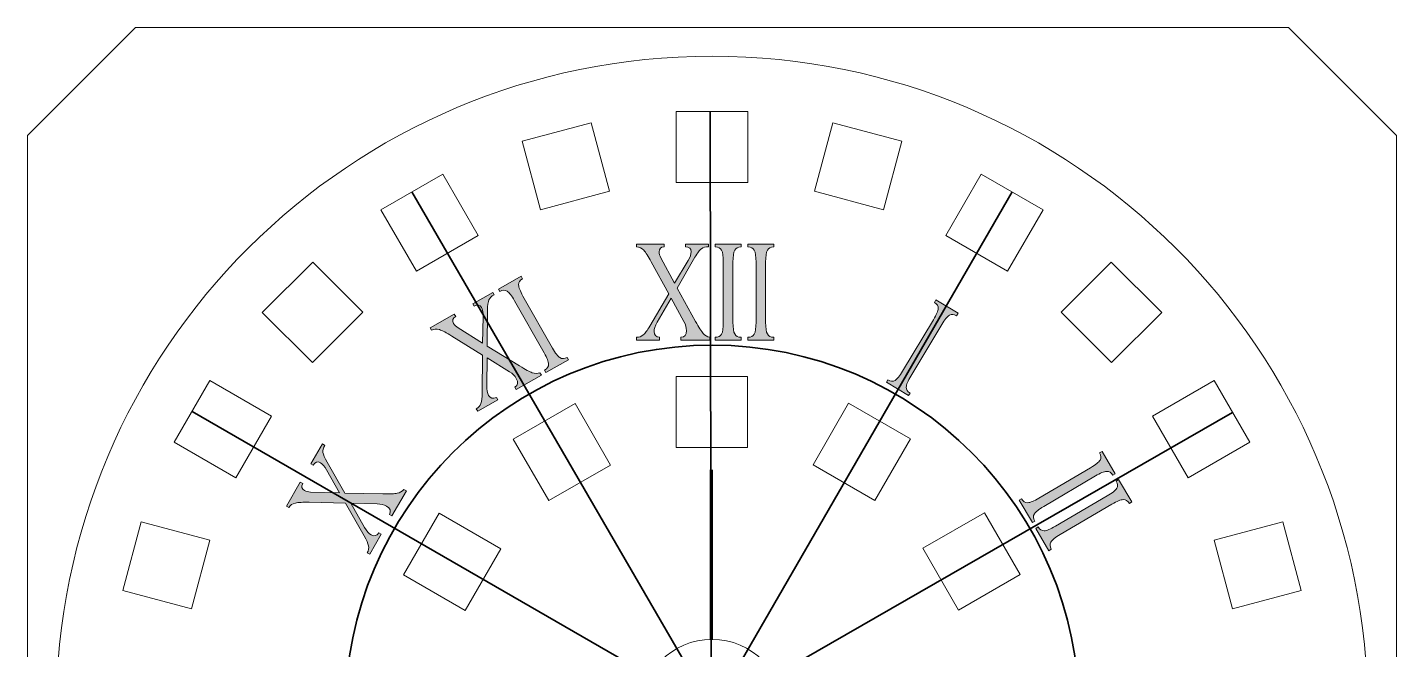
# Model space of a CAD drawing. Header units: inches. Extents: x 57.6 to 152.6, y 101 to 196.
# Drawn here: x 57.6 to 152.6, y 152.8 to 196 of the extents above; entities that cross this region are included whole.
import ezdxf

# ---------------------------------------------------------------- set-up
doc = ezdxf.new("R2010")
doc.units = ezdxf.units.IN
doc.header["$MEASUREMENT"] = 0

# ---------------------------------------------------------------- blocks, each defined once
blk = doc.blocks.new('block 2')
at = {"color": 7, "lineweight": 18, "true_color": 0xffffff}
blk.add_lwpolyline([(65.128, 196.019), (57.628, 188.519)], dxfattribs=at)
blk = doc.blocks.new('block 3')
at = {"color": 7, "lineweight": 18, "true_color": 0xffffff}
blk.add_lwpolyline([(57.628, 188.519), (57.628, 108.519)], dxfattribs=at)
blk = doc.blocks.new('block 7')
at = {"color": 7, "lineweight": 18, "true_color": 0xffffff}
blk.add_lwpolyline([(152.628, 108.519), (152.628, 188.519)], dxfattribs=at)
blk = doc.blocks.new('block 8')
at = {"color": 7, "lineweight": 18, "true_color": 0xffffff}
blk.add_lwpolyline([(152.628, 188.519), (145.128, 196.019)], dxfattribs=at)
blk = doc.blocks.new('block 9')
at = {"color": 7, "lineweight": 18, "true_color": 0xffffff}
blk.add_lwpolyline([(145.128, 196.019), (65.128, 196.019)], dxfattribs=at)
blk = doc.blocks.new('block 10')
at = {"true_color": 0xffffff}
h = blk.add_hatch(color=7, dxfattribs=at)
h.dxf.hatch_style = 2
edge = h.paths.add_edge_path()
edge.add_spline(control_points=[(103.948, 180.055), (103.948, 180.055), (102.708, 177.92), (102.708, 177.92), (102.708, 177.92), (103.982, 175.604), (103.982, 175.604), (104.212, 175.185), (104.391, 174.905), (104.517, 174.764), (104.643, 174.623), (104.798, 174.534), (104.98, 174.496), (104.98, 174.496), (104.98, 174.302), (104.98, 174.302), (104.98, 174.302), (102.976, 174.302), (102.976, 174.302), (102.976, 174.302), (102.976, 174.496), (102.976, 174.496), (103.231, 174.503), (103.358, 174.66), (103.358, 174.966), (103.358, 175.164), (103.297, 175.374), (103.175, 175.596), (103.175, 175.596), (102.295, 177.209), (102.295, 177.209), (102.295, 177.209), (101.33, 175.547), (101.33, 175.547), (101.18, 175.288), (101.105, 175.069), (101.105, 174.89), (101.105, 174.658), (101.235, 174.526), (101.496, 174.496), (101.496, 174.496), (101.496, 174.302), (101.496, 174.302), (101.496, 174.302), (99.898, 174.302), (99.898, 174.302), (99.898, 174.302), (99.898, 174.496), (99.898, 174.496), (100.08, 174.496), (100.235, 174.552), (100.363, 174.665), (100.49, 174.777), (100.638, 174.978), (100.806, 175.269), (100.806, 175.269), (102.123, 177.524), (102.123, 177.524), (102.123, 177.524), (100.917, 179.737), (100.917, 179.737), (100.709, 180.119), (100.534, 180.388), (100.39, 180.544), (100.247, 180.699), (100.082, 180.777), (99.898, 180.777), (99.898, 180.777), (99.898, 180.97), (99.898, 180.97), (99.898, 180.97), (101.816, 180.97), (101.816, 180.97), (101.816, 180.97), (101.816, 180.777), (101.816, 180.777), (101.574, 180.777), (101.452, 180.661), (101.452, 180.429), (101.452, 180.304), (101.495, 180.164), (101.58, 180.008), (101.58, 180.008), (102.53, 178.248), (102.53, 178.248), (102.53, 178.248), (103.466, 179.822), (103.466, 179.822), (103.611, 180.068), (103.683, 180.275), (103.683, 180.442), (103.683, 180.665), (103.55, 180.777), (103.283, 180.777), (103.283, 180.777), (103.283, 180.97), (103.283, 180.97), (103.283, 180.97), (104.881, 180.97), (104.881, 180.97), (104.881, 180.97), (104.881, 180.777), (104.881, 180.777), (104.677, 180.777), (104.515, 180.733), (104.395, 180.646), (104.276, 180.559), (104.127, 180.362), (103.948, 180.055)], knot_values=[0, 0, 0, 0, 1, 1, 1, 2, 2, 2, 3, 3, 3, 4, 4, 4, 5, 5, 5, 6, 6, 6, 7, 7, 7, 8, 8, 8, 9, 9, 9, 10, 10, 10, 11, 11, 11, 12, 12, 12, 13, 13, 13, 14, 14, 14, 15, 15, 15, 16, 16, 16, 17, 17, 17, 18, 18, 18, 19, 19, 19, 20, 20, 20, 21, 21, 21, 22, 22, 22, 23, 23, 23, 24, 24, 24, 25, 25, 25, 26, 26, 26, 27, 27, 27, 28, 28, 28, 29, 29, 29, 30, 30, 30, 31, 31, 31, 32, 32, 32, 33, 33, 33, 34, 34, 34, 35, 35, 35, 36, 36, 36, 36], degree=3, periodic=1)
h = blk.add_hatch(color=7, dxfattribs=at)
h.dxf.hatch_style = 2
edge = h.paths.add_edge_path()
edge.add_spline(control_points=[(107.146, 180.97), (107.146, 180.97), (107.146, 180.777), (107.146, 180.777), (106.932, 180.777), (106.785, 180.699), (106.702, 180.544), (106.62, 180.388), (106.579, 180.111), (106.579, 179.713), (106.579, 179.713), (106.579, 175.554), (106.579, 175.554), (106.579, 175.156), (106.62, 174.88), (106.702, 174.726), (106.785, 174.572), (106.932, 174.496), (107.146, 174.496), (107.146, 174.496), (107.146, 174.302), (107.146, 174.302), (107.146, 174.302), (105.347, 174.302), (105.347, 174.302), (105.347, 174.302), (105.347, 174.496), (105.347, 174.496), (105.565, 174.496), (105.714, 174.571), (105.794, 174.723), (105.874, 174.875), (105.913, 175.152), (105.913, 175.554), (105.913, 175.554), (105.913, 179.713), (105.913, 179.713), (105.913, 180.123), (105.874, 180.402), (105.796, 180.552), (105.718, 180.702), (105.568, 180.777), (105.347, 180.777), (105.347, 180.777), (105.347, 180.97), (105.347, 180.97), (105.347, 180.97), (107.146, 180.97), (107.146, 180.97)], knot_values=[0, 0, 0, 0, 1, 1, 1, 2, 2, 2, 3, 3, 3, 4, 4, 4, 5, 5, 5, 6, 6, 6, 7, 7, 7, 8, 8, 8, 9, 9, 9, 10, 10, 10, 11, 11, 11, 12, 12, 12, 13, 13, 13, 14, 14, 14, 15, 15, 15, 16, 16, 16, 16], degree=3, periodic=1)
h = blk.add_hatch(color=7, dxfattribs=at)
h.dxf.hatch_style = 2
edge = h.paths.add_edge_path()
edge.add_spline(control_points=[(109.413, 180.97), (109.413, 180.97), (109.413, 180.777), (109.413, 180.777), (109.2, 180.777), (109.052, 180.699), (108.97, 180.544), (108.887, 180.388), (108.846, 180.111), (108.846, 179.713), (108.846, 179.713), (108.846, 175.554), (108.846, 175.554), (108.846, 175.156), (108.887, 174.88), (108.97, 174.726), (109.052, 174.572), (109.2, 174.496), (109.413, 174.496), (109.413, 174.496), (109.413, 174.302), (109.413, 174.302), (109.413, 174.302), (107.614, 174.302), (107.614, 174.302), (107.614, 174.302), (107.614, 174.496), (107.614, 174.496), (107.833, 174.496), (107.982, 174.571), (108.062, 174.723), (108.142, 174.875), (108.182, 175.152), (108.182, 175.554), (108.182, 175.554), (108.182, 179.713), (108.182, 179.713), (108.182, 180.123), (108.142, 180.402), (108.064, 180.552), (107.986, 180.702), (107.836, 180.777), (107.614, 180.777), (107.614, 180.777), (107.614, 180.97), (107.614, 180.97), (107.614, 180.97), (109.413, 180.97), (109.413, 180.97)], knot_values=[0, 0, 0, 0, 1, 1, 1, 2, 2, 2, 3, 3, 3, 4, 4, 4, 5, 5, 5, 6, 6, 6, 7, 7, 7, 8, 8, 8, 9, 9, 9, 10, 10, 10, 11, 11, 11, 12, 12, 12, 13, 13, 13, 14, 14, 14, 15, 15, 15, 16, 16, 16, 16], degree=3, periodic=1)
at = {"lineweight": 0}
for points, knots in [([(103.948, 180.055), (103.948, 180.055), (102.708, 177.92), (102.708, 177.92), (102.708, 177.92), (103.982, 175.604), (103.982, 175.604), (104.212, 175.185), (104.391, 174.905), (104.517, 174.764), (104.643, 174.623), (104.798, 174.534), (104.98, 174.496), (104.98, 174.496), (104.98, 174.302), (104.98, 174.302), (104.98, 174.302), (102.976, 174.302), (102.976, 174.302), (102.976, 174.302), (102.976, 174.496), (102.976, 174.496), (103.231, 174.503), (103.358, 174.66), (103.358, 174.966), (103.358, 175.164), (103.297, 175.374), (103.175, 175.596), (103.175, 175.596), (102.295, 177.209), (102.295, 177.209), (102.295, 177.209), (101.33, 175.547), (101.33, 175.547), (101.18, 175.288), (101.105, 175.069), (101.105, 174.89), (101.105, 174.658), (101.235, 174.526), (101.496, 174.496), (101.496, 174.496), (101.496, 174.302), (101.496, 174.302), (101.496, 174.302), (99.898, 174.302), (99.898, 174.302), (99.898, 174.302), (99.898, 174.496), (99.898, 174.496), (100.08, 174.496), (100.235, 174.552), (100.363, 174.665), (100.49, 174.777), (100.638, 174.978), (100.806, 175.269), (100.806, 175.269), (102.123, 177.524), (102.123, 177.524), (102.123, 177.524), (100.917, 179.737), (100.917, 179.737), (100.709, 180.119), (100.534, 180.388), (100.39, 180.544), (100.247, 180.699), (100.082, 180.777), (99.898, 180.777), (99.898, 180.777), (99.898, 180.97), (99.898, 180.97), (99.898, 180.97), (101.816, 180.97), (101.816, 180.97), (101.816, 180.97), (101.816, 180.777), (101.816, 180.777), (101.574, 180.777), (101.452, 180.661), (101.452, 180.429), (101.452, 180.304), (101.495, 180.164), (101.58, 180.008), (101.58, 180.008), (102.53, 178.248), (102.53, 178.248), (102.53, 178.248), (103.466, 179.822), (103.466, 179.822), (103.611, 180.068), (103.683, 180.275), (103.683, 180.442), (103.683, 180.665), (103.55, 180.777), (103.283, 180.777), (103.283, 180.777), (103.283, 180.97), (103.283, 180.97), (103.283, 180.97), (104.881, 180.97), (104.881, 180.97), (104.881, 180.97), (104.881, 180.777), (104.881, 180.777), (104.677, 180.777), (104.515, 180.733), (104.395, 180.646), (104.276, 180.559), (104.127, 180.362), (103.948, 180.055)], [0, 0, 0, 0, 1, 1, 1, 2, 2, 2, 3, 3, 3, 4, 4, 4, 5, 5, 5, 6, 6, 6, 7, 7, 7, 8, 8, 8, 9, 9, 9, 10, 10, 10, 11, 11, 11, 12, 12, 12, 13, 13, 13, 14, 14, 14, 15, 15, 15, 16, 16, 16, 17, 17, 17, 18, 18, 18, 19, 19, 19, 20, 20, 20, 21, 21, 21, 22, 22, 22, 23, 23, 23, 24, 24, 24, 25, 25, 25, 26, 26, 26, 27, 27, 27, 28, 28, 28, 29, 29, 29, 30, 30, 30, 31, 31, 31, 32, 32, 32, 33, 33, 33, 34, 34, 34, 35, 35, 35, 36, 36, 36, 36]), ([(107.146, 180.97), (107.146, 180.97), (107.146, 180.777), (107.146, 180.777), (106.932, 180.777), (106.785, 180.699), (106.702, 180.544), (106.62, 180.388), (106.579, 180.111), (106.579, 179.713), (106.579, 179.713), (106.579, 175.554), (106.579, 175.554), (106.579, 175.156), (106.62, 174.88), (106.702, 174.726), (106.785, 174.572), (106.932, 174.496), (107.146, 174.496), (107.146, 174.496), (107.146, 174.302), (107.146, 174.302), (107.146, 174.302), (105.347, 174.302), (105.347, 174.302), (105.347, 174.302), (105.347, 174.496), (105.347, 174.496), (105.565, 174.496), (105.714, 174.571), (105.794, 174.723), (105.874, 174.875), (105.913, 175.152), (105.913, 175.554), (105.913, 175.554), (105.913, 179.713), (105.913, 179.713), (105.913, 180.123), (105.874, 180.402), (105.796, 180.552), (105.718, 180.702), (105.568, 180.777), (105.347, 180.777), (105.347, 180.777), (105.347, 180.97), (105.347, 180.97), (105.347, 180.97), (107.146, 180.97), (107.146, 180.97)], [0, 0, 0, 0, 1, 1, 1, 2, 2, 2, 3, 3, 3, 4, 4, 4, 5, 5, 5, 6, 6, 6, 7, 7, 7, 8, 8, 8, 9, 9, 9, 10, 10, 10, 11, 11, 11, 12, 12, 12, 13, 13, 13, 14, 14, 14, 15, 15, 15, 16, 16, 16, 16]), ([(109.413, 180.97), (109.413, 180.97), (109.413, 180.777), (109.413, 180.777), (109.2, 180.777), (109.052, 180.699), (108.97, 180.544), (108.887, 180.388), (108.846, 180.111), (108.846, 179.713), (108.846, 179.713), (108.846, 175.554), (108.846, 175.554), (108.846, 175.156), (108.887, 174.88), (108.97, 174.726), (109.052, 174.572), (109.2, 174.496), (109.413, 174.496), (109.413, 174.496), (109.413, 174.302), (109.413, 174.302), (109.413, 174.302), (107.614, 174.302), (107.614, 174.302), (107.614, 174.302), (107.614, 174.496), (107.614, 174.496), (107.833, 174.496), (107.982, 174.571), (108.062, 174.723), (108.142, 174.875), (108.182, 175.152), (108.182, 175.554), (108.182, 175.554), (108.182, 179.713), (108.182, 179.713), (108.182, 180.123), (108.142, 180.402), (108.064, 180.552), (107.986, 180.702), (107.836, 180.777), (107.614, 180.777), (107.614, 180.777), (107.614, 180.97), (107.614, 180.97), (107.614, 180.97), (109.413, 180.97), (109.413, 180.97)], [0, 0, 0, 0, 1, 1, 1, 2, 2, 2, 3, 3, 3, 4, 4, 4, 5, 5, 5, 6, 6, 6, 7, 7, 7, 8, 8, 8, 9, 9, 9, 10, 10, 10, 11, 11, 11, 12, 12, 12, 13, 13, 13, 14, 14, 14, 15, 15, 15, 16, 16, 16, 16])]:
    blk.add_open_spline(points, degree=3, knots=knots, dxfattribs=at)
blk = doc.blocks.new('block 13')
at = {"color": 18, "lineweight": 18, "true_color": 0x000000}
blk.add_lwpolyline([(107.588, 171.785), (107.588, 166.854)], dxfattribs=at)
blk = doc.blocks.new('block 14')
at = {"color": 18, "lineweight": 18, "true_color": 0x000000}
blk.add_lwpolyline([(102.637, 166.854), (107.588, 166.854)], dxfattribs=at)
blk = doc.blocks.new('block 15')
at = {"color": 18, "lineweight": 18, "true_color": 0x000000}
blk.add_lwpolyline([(102.653, 190.175), (107.603, 190.175)], dxfattribs=at)
blk = doc.blocks.new('block 16')
at = {"color": 18, "lineweight": 18, "true_color": 0x000000}
blk.add_lwpolyline([(102.653, 190.175), (102.653, 185.244)], dxfattribs=at)
blk = doc.blocks.new('block 17')
at = {"color": 18, "lineweight": 18, "true_color": 0x000000}
blk.add_lwpolyline([(102.653, 185.244), (107.603, 185.244)], dxfattribs=at)
blk = doc.blocks.new('block 18')
at = {"color": 18, "lineweight": 18, "true_color": 0x000000}
blk.add_lwpolyline([(107.603, 190.175), (107.603, 185.244)], dxfattribs=at)
blk = doc.blocks.new('block 19')
at = {"color": 18, "lineweight": 18, "true_color": 0x000000}
blk.add_lwpolyline([(102.637, 171.785), (107.588, 171.785)], dxfattribs=at)
blk = doc.blocks.new('block 20')
at = {"color": 18, "lineweight": 18, "true_color": 0x000000}
blk.add_lwpolyline([(113.518, 189.396), (112.242, 184.633)], dxfattribs=at)
blk = doc.blocks.new('block 21')
at = {"color": 18, "lineweight": 18, "true_color": 0x000000}
blk.add_lwpolyline([(113.518, 189.396), (118.3, 188.115)], dxfattribs=at)
blk = doc.blocks.new('block 22')
at = {"color": 18, "lineweight": 18, "true_color": 0x000000}
blk.add_lwpolyline([(118.3, 188.115), (117.023, 183.352)], dxfattribs=at)
blk = doc.blocks.new('block 23')
at = {"color": 18, "lineweight": 18, "true_color": 0x000000}
blk.add_lwpolyline([(112.242, 184.633), (117.023, 183.352)], dxfattribs=at)
blk = doc.blocks.new('block 24')
at = {"color": 18, "lineweight": 18, "true_color": 0x000000}
blk.add_lwpolyline([(123.812, 185.832), (121.347, 181.561)], dxfattribs=at)
blk = doc.blocks.new('block 25')
at = {"color": 18, "lineweight": 18, "true_color": 0x000000}
blk.add_lwpolyline([(123.812, 185.832), (128.099, 183.357)], dxfattribs=at)
blk = doc.blocks.new('block 26')
at = {"color": 18, "lineweight": 18, "true_color": 0x000000}
blk.add_lwpolyline([(128.099, 183.357), (125.634, 179.086)], dxfattribs=at)
blk = doc.blocks.new('block 27')
at = {"color": 18, "lineweight": 18, "true_color": 0x000000}
blk.add_lwpolyline([(121.347, 181.561), (125.634, 179.086)], dxfattribs=at)
blk = doc.blocks.new('block 28')
at = {"color": 18, "lineweight": 18, "true_color": 0x000000}
blk.add_lwpolyline([(132.833, 179.724), (129.346, 176.238)], dxfattribs=at)
blk = doc.blocks.new('block 29')
at = {"color": 18, "lineweight": 18, "true_color": 0x000000}
blk.add_lwpolyline([(132.833, 179.724), (136.333, 176.224)], dxfattribs=at)
blk = doc.blocks.new('block 30')
at = {"color": 18, "lineweight": 18, "true_color": 0x000000}
blk.add_lwpolyline([(136.333, 176.224), (132.846, 172.738)], dxfattribs=at)
blk = doc.blocks.new('block 31')
at = {"color": 18, "lineweight": 18, "true_color": 0x000000}
blk.add_lwpolyline([(129.346, 176.238), (132.846, 172.738)], dxfattribs=at)
blk = doc.blocks.new('block 32')
at = {"color": 18, "lineweight": 18, "true_color": 0x000000}
blk.add_lwpolyline([(139.965, 171.49), (135.695, 169.025)], dxfattribs=at)
blk = doc.blocks.new('block 33')
at = {"color": 18, "lineweight": 18, "true_color": 0x000000}
blk.add_lwpolyline([(139.965, 171.49), (142.44, 167.204)], dxfattribs=at)
blk = doc.blocks.new('block 34')
at = {"color": 18, "lineweight": 18, "true_color": 0x000000}
blk.add_lwpolyline([(142.44, 167.204), (138.17, 164.738)], dxfattribs=at)
blk = doc.blocks.new('block 35')
at = {"color": 18, "lineweight": 18, "true_color": 0x000000}
blk.add_lwpolyline([(135.695, 169.025), (138.17, 164.738)], dxfattribs=at)
blk = doc.blocks.new('block 36')
at = {"color": 18, "lineweight": 18, "true_color": 0x000000}
blk.add_lwpolyline([(144.723, 161.691), (139.96, 160.415)], dxfattribs=at)
blk = doc.blocks.new('block 37')
at = {"color": 18, "lineweight": 18, "true_color": 0x000000}
blk.add_lwpolyline([(144.723, 161.691), (146.004, 156.91)], dxfattribs=at)
blk = doc.blocks.new('block 38')
at = {"color": 18, "lineweight": 18, "true_color": 0x000000}
blk.add_lwpolyline([(146.004, 156.91), (141.242, 155.634)], dxfattribs=at)
blk = doc.blocks.new('block 39')
at = {"color": 18, "lineweight": 18, "true_color": 0x000000}
blk.add_lwpolyline([(139.96, 160.415), (141.242, 155.634)], dxfattribs=at)
blk = doc.blocks.new('block 92')
at = {"color": 18, "lineweight": 18, "true_color": 0x000000}
blk.add_lwpolyline([(64.251, 156.91), (69.014, 155.634)], dxfattribs=at)
blk = doc.blocks.new('block 93')
at = {"color": 18, "lineweight": 18, "true_color": 0x000000}
blk.add_lwpolyline([(64.251, 156.91), (65.532, 161.691)], dxfattribs=at)
blk = doc.blocks.new('block 94')
at = {"color": 18, "lineweight": 18, "true_color": 0x000000}
blk.add_lwpolyline([(65.532, 161.691), (70.295, 160.415)], dxfattribs=at)
blk = doc.blocks.new('block 95')
at = {"color": 18, "lineweight": 18, "true_color": 0x000000}
blk.add_lwpolyline([(69.014, 155.634), (70.295, 160.415)], dxfattribs=at)
blk = doc.blocks.new('block 96')
at = {"color": 18, "lineweight": 18, "true_color": 0x000000}
blk.add_lwpolyline([(67.816, 167.204), (72.086, 164.738)], dxfattribs=at)
blk = doc.blocks.new('block 97')
at = {"color": 18, "lineweight": 18, "true_color": 0x000000}
blk.add_lwpolyline([(67.816, 167.204), (70.291, 171.49)], dxfattribs=at)
blk = doc.blocks.new('block 98')
at = {"color": 18, "lineweight": 18, "true_color": 0x000000}
blk.add_lwpolyline([(70.291, 171.49), (74.561, 169.025)], dxfattribs=at)
blk = doc.blocks.new('block 99')
at = {"color": 18, "lineweight": 18, "true_color": 0x000000}
blk.add_lwpolyline([(72.086, 164.738), (74.561, 169.025)], dxfattribs=at)
blk = doc.blocks.new('block 100')
at = {"color": 18, "lineweight": 18, "true_color": 0x000000}
blk.add_lwpolyline([(73.923, 176.224), (77.409, 172.738)], dxfattribs=at)
blk = doc.blocks.new('block 101')
at = {"color": 18, "lineweight": 18, "true_color": 0x000000}
blk.add_lwpolyline([(73.923, 176.224), (77.423, 179.724)], dxfattribs=at)
blk = doc.blocks.new('block 102')
at = {"color": 18, "lineweight": 18, "true_color": 0x000000}
blk.add_lwpolyline([(77.423, 179.724), (80.91, 176.238)], dxfattribs=at)
blk = doc.blocks.new('block 103')
at = {"color": 18, "lineweight": 18, "true_color": 0x000000}
blk.add_lwpolyline([(77.409, 172.738), (80.91, 176.238)], dxfattribs=at)
blk = doc.blocks.new('block 104')
at = {"color": 18, "lineweight": 18, "true_color": 0x000000}
blk.add_lwpolyline([(82.157, 183.357), (84.622, 179.086)], dxfattribs=at)
blk = doc.blocks.new('block 105')
at = {"color": 18, "lineweight": 18, "true_color": 0x000000}
blk.add_lwpolyline([(82.157, 183.357), (86.443, 185.832)], dxfattribs=at)
blk = doc.blocks.new('block 106')
at = {"color": 18, "lineweight": 18, "true_color": 0x000000}
blk.add_lwpolyline([(86.443, 185.832), (88.909, 181.561)], dxfattribs=at)
blk = doc.blocks.new('block 107')
at = {"color": 18, "lineweight": 18, "true_color": 0x000000}
blk.add_lwpolyline([(84.622, 179.086), (88.909, 181.561)], dxfattribs=at)
blk = doc.blocks.new('block 108')
at = {"color": 18, "lineweight": 18, "true_color": 0x000000}
blk.add_lwpolyline([(91.956, 188.115), (93.232, 183.352)], dxfattribs=at)
blk = doc.blocks.new('block 109')
at = {"color": 18, "lineweight": 18, "true_color": 0x000000}
blk.add_lwpolyline([(91.956, 188.115), (96.737, 189.396)], dxfattribs=at)
blk = doc.blocks.new('block 110')
at = {"color": 18, "lineweight": 18, "true_color": 0x000000}
blk.add_lwpolyline([(96.737, 189.396), (98.013, 184.633)], dxfattribs=at)
blk = doc.blocks.new('block 111')
at = {"color": 18, "lineweight": 18, "true_color": 0x000000}
blk.add_lwpolyline([(93.232, 183.352), (98.013, 184.633)], dxfattribs=at)
blk = doc.blocks.new('block 112')
at = {"color": 18, "lineweight": 18, "true_color": 0x000000}
blk.add_lwpolyline([(102.637, 171.785), (102.637, 166.854)], dxfattribs=at)
blk = doc.blocks.new('block 113')
at = {"color": 18, "lineweight": 18, "true_color": 0x000000}
blk.add_lwpolyline([(118.891, 167.438), (116.425, 163.168)], dxfattribs=at)
blk = doc.blocks.new('block 114')
at = {"color": 18, "lineweight": 18, "true_color": 0x000000}
blk.add_lwpolyline([(112.139, 165.643), (116.425, 163.168)], dxfattribs=at)
blk = doc.blocks.new('block 115')
at = {"color": 18, "lineweight": 18, "true_color": 0x000000}
blk.add_lwpolyline([(114.604, 169.913), (112.139, 165.643)], dxfattribs=at)
blk = doc.blocks.new('block 116')
at = {"color": 18, "lineweight": 18, "true_color": 0x000000}
blk.add_lwpolyline([(114.604, 169.913), (118.891, 167.438)], dxfattribs=at)
blk = doc.blocks.new('block 117')
at = {"color": 18, "lineweight": 18, "true_color": 0x000000}
blk.add_lwpolyline([(126.506, 158.022), (122.236, 155.557)], dxfattribs=at)
blk = doc.blocks.new('block 118')
at = {"color": 18, "lineweight": 18, "true_color": 0x000000}
blk.add_lwpolyline([(119.761, 159.843), (122.236, 155.557)], dxfattribs=at)
blk = doc.blocks.new('block 119')
at = {"color": 18, "lineweight": 18, "true_color": 0x000000}
blk.add_lwpolyline([(124.031, 162.309), (119.761, 159.843)], dxfattribs=at)
blk = doc.blocks.new('block 120')
at = {"color": 18, "lineweight": 18, "true_color": 0x000000}
blk.add_lwpolyline([(124.031, 162.309), (126.506, 158.022)], dxfattribs=at)
blk = doc.blocks.new('block 149')
at = {"color": 18, "lineweight": 18, "true_color": 0x000000}
blk.add_lwpolyline([(86.209, 162.282), (90.479, 159.817)], dxfattribs=at)
blk = doc.blocks.new('block 150')
at = {"color": 18, "lineweight": 18, "true_color": 0x000000}
blk.add_lwpolyline([(88.004, 155.53), (90.479, 159.817)], dxfattribs=at)
blk = doc.blocks.new('block 151')
at = {"color": 18, "lineweight": 18, "true_color": 0x000000}
blk.add_lwpolyline([(83.734, 157.996), (88.004, 155.53)], dxfattribs=at)
blk = doc.blocks.new('block 152')
at = {"color": 18, "lineweight": 18, "true_color": 0x000000}
blk.add_lwpolyline([(83.734, 157.996), (86.209, 162.282)], dxfattribs=at)
blk = doc.blocks.new('block 153')
at = {"color": 18, "lineweight": 18, "true_color": 0x000000}
blk.add_lwpolyline([(95.625, 169.898), (98.091, 165.628)], dxfattribs=at)
blk = doc.blocks.new('block 154')
at = {"color": 18, "lineweight": 18, "true_color": 0x000000}
blk.add_lwpolyline([(93.804, 163.153), (98.091, 165.628)], dxfattribs=at)
blk = doc.blocks.new('block 155')
at = {"color": 18, "lineweight": 18, "true_color": 0x000000}
blk.add_lwpolyline([(91.338, 167.423), (93.804, 163.153)], dxfattribs=at)
blk = doc.blocks.new('block 156')
at = {"color": 18, "lineweight": 18, "true_color": 0x000000}
blk.add_lwpolyline([(91.338, 167.423), (95.625, 169.898)], dxfattribs=at)
blk = doc.blocks.new('block 157')
at = {"color": 18, "lineweight": 18, "true_color": 0x000000}
blk.add_open_spline([(150.628, 148.519), (150.628, 173.648), (130.257, 194.02), (105.128, 194.02), (79.999, 194.02), (59.628, 173.648), (59.628, 148.519), (59.628, 123.391), (79.999, 103.019), (105.128, 103.019), (130.257, 103.019), (150.628, 123.391), (150.628, 148.519), (150.628, 148.519), (150.628, 148.519), (150.628, 148.519)], degree=3, knots=[0, 0, 0, 0, 1, 1, 1, 2, 2, 2, 3, 3, 3, 4, 4, 4, 5, 5, 5, 5], dxfattribs=at)
blk = doc.blocks.new('block 158')
at = {"color": 18, "lineweight": 18, "true_color": 0x000000}
blk.add_open_spline([(110.128, 148.519), (110.128, 151.281), (107.889, 153.519), (105.128, 153.519), (102.366, 153.519), (100.128, 151.281), (100.128, 148.519), (100.128, 145.758), (102.366, 143.52), (105.128, 143.52), (107.889, 143.52), (110.128, 145.758), (110.128, 148.519), (110.128, 148.519), (110.128, 148.519), (110.128, 148.519)], degree=3, knots=[0, 0, 0, 0, 1, 1, 1, 2, 2, 2, 3, 3, 3, 4, 4, 4, 5, 5, 5, 5], dxfattribs=at)
blk = doc.blocks.new('block 12')
for name in ['block 157', 'block 15', 'block 16', 'block 18', 'block 109', 'block 110', 'block 20', 'block 21', 'block 108', 'block 22', 'block 105', 'block 106', 'block 24', 'block 25', 'block 111', 'block 17', 'block 23', 'block 104', 'block 26', 'block 107', 'block 27', 'block 101', 'block 102', 'block 28', 'block 29', 'block 100', 'block 103', 'block 31', 'block 30', 'block 97', 'block 98', 'block 19', 'block 112', 'block 13', 'block 32', 'block 33', 'block 156', 'block 153', 'block 115', 'block 116', 'block 99', 'block 35', 'block 96', 'block 155', 'block 113', 'block 34', 'block 14', 'block 154', 'block 114', 'block 93', 'block 94', 'block 152', 'block 149', 'block 119', 'block 120', 'block 36', 'block 37', 'block 95', 'block 150', 'block 118', 'block 39', 'block 151', 'block 117', 'block 92', 'block 38', 'block 158']:
    blk.add_blockref(name, (0, 0))
blk = doc.blocks.new('block 11')
at = {"color": 18, "lineweight": 35, "true_color": 0x000000}
for points in [[(105.001, 190.175), (105.143, 106.864)], [(105.001, 190.175), (105.143, 106.864)], [(125.955, 184.594), (84.3, 112.406)], [(84.3, 184.594), (126.116, 112.477)], [(105.128, 148.519), (69.053, 169.347)], [(105.128, 148.519), (141.242, 169.279)]]:
    blk.add_lwpolyline(points, dxfattribs=at)
blk.add_blockref('block 12', (0, 0))
blk = doc.blocks.new('block 161')
at = {"true_color": 0xffffff}
h = blk.add_hatch(color=7, dxfattribs=at)
h.dxf.hatch_style = 2
edge = h.paths.add_edge_path()
edge.add_spline(control_points=[(122.197, 176.163), (122.197, 176.163), (122.098, 175.997), (122.098, 175.997), (121.914, 176.106), (121.748, 176.116), (121.597, 176.025), (121.447, 175.934), (121.269, 175.717), (121.064, 175.376), (121.064, 175.376), (118.925, 171.809), (118.925, 171.809), (118.72, 171.468), (118.613, 171.21), (118.605, 171.036), (118.597, 170.861), (118.684, 170.72), (118.867, 170.61), (118.867, 170.61), (118.768, 170.444), (118.768, 170.444), (118.768, 170.444), (117.224, 171.37), (117.224, 171.37), (117.224, 171.37), (117.324, 171.535), (117.324, 171.535), (117.512, 171.423), (117.679, 171.411), (117.825, 171.5), (117.971, 171.59), (118.147, 171.807), (118.355, 172.151), (118.355, 172.151), (120.494, 175.718), (120.494, 175.718), (120.704, 176.07), (120.815, 176.329), (120.825, 176.498), (120.835, 176.667), (120.744, 176.808), (120.554, 176.922), (120.554, 176.922), (120.654, 177.088), (120.654, 177.088), (120.654, 177.088), (122.197, 176.163), (122.197, 176.163)], knot_values=[0, 0, 0, 0, 1, 1, 1, 2, 2, 2, 3, 3, 3, 4, 4, 4, 5, 5, 5, 6, 6, 6, 7, 7, 7, 8, 8, 8, 9, 9, 9, 10, 10, 10, 11, 11, 11, 12, 12, 12, 13, 13, 13, 14, 14, 14, 15, 15, 15, 16, 16, 16, 16], degree=3, periodic=1)
at = {"lineweight": 0}
blk.add_open_spline([(122.197, 176.163), (122.197, 176.163), (122.098, 175.997), (122.098, 175.997), (121.914, 176.106), (121.748, 176.116), (121.597, 176.025), (121.447, 175.934), (121.269, 175.717), (121.064, 175.376), (121.064, 175.376), (118.925, 171.809), (118.925, 171.809), (118.72, 171.468), (118.613, 171.21), (118.605, 171.036), (118.597, 170.861), (118.684, 170.72), (118.867, 170.61), (118.867, 170.61), (118.768, 170.444), (118.768, 170.444), (118.768, 170.444), (117.224, 171.37), (117.224, 171.37), (117.224, 171.37), (117.324, 171.535), (117.324, 171.535), (117.512, 171.423), (117.679, 171.411), (117.825, 171.5), (117.971, 171.59), (118.147, 171.807), (118.355, 172.151), (118.355, 172.151), (120.494, 175.718), (120.494, 175.718), (120.704, 176.07), (120.815, 176.329), (120.825, 176.498), (120.835, 176.667), (120.744, 176.808), (120.554, 176.922), (120.554, 176.922), (120.654, 177.088), (120.654, 177.088), (120.654, 177.088), (122.197, 176.163), (122.197, 176.163)], degree=3, knots=[0, 0, 0, 0, 1, 1, 1, 2, 2, 2, 3, 3, 3, 4, 4, 4, 5, 5, 5, 6, 6, 6, 7, 7, 7, 8, 8, 8, 9, 9, 9, 10, 10, 10, 11, 11, 11, 12, 12, 12, 13, 13, 13, 14, 14, 14, 15, 15, 15, 16, 16, 16, 16], dxfattribs=at)
blk = doc.blocks.new('block 162')
at = {"true_color": 0xffffff}
h = blk.add_hatch(color=7, dxfattribs=at)
h.dxf.hatch_style = 2
edge = h.paths.add_edge_path()
edge.add_spline(control_points=[(133.101, 165.015), (133.101, 165.015), (132.935, 164.917), (132.935, 164.917), (132.826, 165.101), (132.684, 165.189), (132.508, 165.181), (132.333, 165.174), (132.073, 165.068), (131.73, 164.866), (131.73, 164.866), (128.145, 162.757), (128.145, 162.757), (127.802, 162.555), (127.585, 162.38), (127.495, 162.231), (127.404, 162.082), (127.413, 161.916), (127.521, 161.732), (127.521, 161.732), (127.354, 161.634), (127.354, 161.634), (127.354, 161.634), (126.442, 163.184), (126.442, 163.184), (126.442, 163.184), (126.608, 163.283), (126.608, 163.283), (126.72, 163.094), (126.86, 163.004), (127.031, 163.012), (127.203, 163.02), (127.461, 163.126), (127.808, 163.33), (127.808, 163.33), (131.392, 165.44), (131.392, 165.44), (131.746, 165.647), (131.966, 165.823), (132.056, 165.966), (132.146, 166.11), (132.135, 166.277), (132.022, 166.468), (132.022, 166.468), (132.188, 166.566), (132.188, 166.566), (132.188, 166.566), (133.101, 165.015), (133.101, 165.015)], knot_values=[0, 0, 0, 0, 1, 1, 1, 2, 2, 2, 3, 3, 3, 4, 4, 4, 5, 5, 5, 6, 6, 6, 7, 7, 7, 8, 8, 8, 9, 9, 9, 10, 10, 10, 11, 11, 11, 12, 12, 12, 13, 13, 13, 14, 14, 14, 15, 15, 15, 16, 16, 16, 16], degree=3, periodic=1)
h = blk.add_hatch(color=7, dxfattribs=at)
h.dxf.hatch_style = 2
edge = h.paths.add_edge_path()
edge.add_spline(control_points=[(134.251, 163.06), (134.251, 163.06), (134.084, 162.962), (134.084, 162.962), (133.976, 163.146), (133.834, 163.234), (133.659, 163.226), (133.483, 163.218), (133.223, 163.113), (132.88, 162.912), (132.88, 162.912), (129.295, 160.802), (129.295, 160.802), (128.952, 160.601), (128.735, 160.425), (128.645, 160.276), (128.554, 160.127), (128.563, 159.961), (128.671, 159.777), (128.671, 159.777), (128.504, 159.679), (128.504, 159.679), (128.504, 159.679), (127.592, 161.23), (127.592, 161.23), (127.592, 161.23), (127.759, 161.327), (127.759, 161.327), (127.87, 161.139), (128.01, 161.049), (128.182, 161.057), (128.353, 161.066), (128.612, 161.172), (128.958, 161.376), (128.958, 161.376), (132.542, 163.485), (132.542, 163.485), (132.896, 163.693), (133.117, 163.868), (133.207, 164.011), (133.296, 164.155), (133.285, 164.322), (133.172, 164.513), (133.172, 164.513), (133.339, 164.611), (133.339, 164.611), (133.339, 164.611), (134.251, 163.06), (134.251, 163.06)], knot_values=[0, 0, 0, 0, 1, 1, 1, 2, 2, 2, 3, 3, 3, 4, 4, 4, 5, 5, 5, 6, 6, 6, 7, 7, 7, 8, 8, 8, 9, 9, 9, 10, 10, 10, 11, 11, 11, 12, 12, 12, 13, 13, 13, 14, 14, 14, 15, 15, 15, 16, 16, 16, 16], degree=3, periodic=1)
at = {"lineweight": 0}
for points in [[(133.101, 165.015), (133.101, 165.015), (132.935, 164.917), (132.935, 164.917), (132.826, 165.101), (132.684, 165.189), (132.508, 165.181), (132.333, 165.174), (132.073, 165.068), (131.73, 164.866), (131.73, 164.866), (128.145, 162.757), (128.145, 162.757), (127.802, 162.555), (127.585, 162.38), (127.495, 162.231), (127.404, 162.082), (127.413, 161.916), (127.521, 161.732), (127.521, 161.732), (127.354, 161.634), (127.354, 161.634), (127.354, 161.634), (126.442, 163.184), (126.442, 163.184), (126.442, 163.184), (126.608, 163.283), (126.608, 163.283), (126.72, 163.094), (126.86, 163.004), (127.031, 163.012), (127.203, 163.02), (127.461, 163.126), (127.808, 163.33), (127.808, 163.33), (131.392, 165.44), (131.392, 165.44), (131.746, 165.647), (131.966, 165.823), (132.056, 165.966), (132.146, 166.11), (132.135, 166.277), (132.022, 166.468), (132.022, 166.468), (132.188, 166.566), (132.188, 166.566), (132.188, 166.566), (133.101, 165.015), (133.101, 165.015)], [(134.251, 163.06), (134.251, 163.06), (134.084, 162.962), (134.084, 162.962), (133.976, 163.146), (133.834, 163.234), (133.659, 163.226), (133.483, 163.218), (133.223, 163.113), (132.88, 162.912), (132.88, 162.912), (129.295, 160.802), (129.295, 160.802), (128.952, 160.601), (128.735, 160.425), (128.645, 160.276), (128.554, 160.127), (128.563, 159.961), (128.671, 159.777), (128.671, 159.777), (128.504, 159.679), (128.504, 159.679), (128.504, 159.679), (127.592, 161.23), (127.592, 161.23), (127.592, 161.23), (127.759, 161.327), (127.759, 161.327), (127.87, 161.139), (128.01, 161.049), (128.182, 161.057), (128.353, 161.066), (128.612, 161.172), (128.958, 161.376), (128.958, 161.376), (132.542, 163.485), (132.542, 163.485), (132.896, 163.693), (133.117, 163.868), (133.207, 164.011), (133.296, 164.155), (133.285, 164.322), (133.172, 164.513), (133.172, 164.513), (133.339, 164.611), (133.339, 164.611), (133.339, 164.611), (134.251, 163.06), (134.251, 163.06)]]:
    blk.add_open_spline(points, degree=3, knots=[0, 0, 0, 0, 1, 1, 1, 2, 2, 2, 3, 3, 3, 4, 4, 4, 5, 5, 5, 6, 6, 6, 7, 7, 7, 8, 8, 8, 9, 9, 9, 10, 10, 10, 11, 11, 11, 12, 12, 12, 13, 13, 13, 14, 14, 14, 15, 15, 15, 16, 16, 16, 16], dxfattribs=at)
blk = doc.blocks.new('block 170')
at = {"true_color": 0xffffff}
h = blk.add_hatch(color=7, dxfattribs=at)
h.dxf.hatch_style = 2
edge = h.paths.add_edge_path()
edge.add_spline(control_points=[(78.425, 165.823), (78.425, 165.823), (79.652, 163.681), (79.652, 163.681), (79.652, 163.681), (82.294, 163.624), (82.294, 163.624), (82.773, 163.613), (83.104, 163.628), (83.289, 163.667), (83.475, 163.705), (83.63, 163.794), (83.754, 163.933), (83.754, 163.933), (83.921, 163.836), (83.921, 163.836), (83.921, 163.836), (82.918, 162.101), (82.918, 162.101), (82.918, 162.101), (82.751, 162.198), (82.751, 162.198), (82.871, 162.423), (82.8, 162.611), (82.535, 162.765), (82.363, 162.864), (82.151, 162.916), (81.898, 162.921), (81.898, 162.921), (80.061, 162.967), (80.061, 162.967), (80.061, 162.967), (81.016, 161.3), (81.016, 161.3), (81.165, 161.04), (81.317, 160.865), (81.472, 160.776), (81.674, 160.659), (81.853, 160.706), (82.01, 160.918), (82.01, 160.918), (82.177, 160.821), (82.177, 160.821), (82.177, 160.821), (81.377, 159.437), (81.377, 159.437), (81.377, 159.437), (81.209, 159.534), (81.209, 159.534), (81.3, 159.691), (81.329, 159.853), (81.296, 160.021), (81.262, 160.188), (81.162, 160.416), (80.995, 160.707), (80.995, 160.707), (79.702, 162.976), (79.702, 162.976), (79.702, 162.976), (77.183, 163.04), (77.183, 163.04), (76.747, 163.052), (76.427, 163.034), (76.22, 162.988), (76.014, 162.942), (75.864, 162.838), (75.772, 162.678), (75.772, 162.678), (75.605, 162.775), (75.605, 162.775), (75.605, 162.775), (76.565, 164.436), (76.565, 164.436), (76.565, 164.436), (76.733, 164.339), (76.733, 164.339), (76.611, 164.129), (76.651, 163.966), (76.851, 163.85), (76.96, 163.787), (77.103, 163.754), (77.28, 163.75), (77.28, 163.75), (79.279, 163.691), (79.279, 163.691), (79.279, 163.691), (78.385, 165.289), (78.385, 165.289), (78.244, 165.538), (78.102, 165.704), (77.957, 165.788), (77.764, 165.899), (77.6, 165.84), (77.467, 165.608), (77.467, 165.608), (77.299, 165.705), (77.299, 165.705), (77.299, 165.705), (78.1, 167.089), (78.1, 167.089), (78.1, 167.089), (78.267, 166.992), (78.267, 166.992), (78.165, 166.815), (78.121, 166.653), (78.137, 166.506), (78.153, 166.36), (78.248, 166.132), (78.425, 165.823)], knot_values=[0, 0, 0, 0, 1, 1, 1, 2, 2, 2, 3, 3, 3, 4, 4, 4, 5, 5, 5, 6, 6, 6, 7, 7, 7, 8, 8, 8, 9, 9, 9, 10, 10, 10, 11, 11, 11, 12, 12, 12, 13, 13, 13, 14, 14, 14, 15, 15, 15, 16, 16, 16, 17, 17, 17, 18, 18, 18, 19, 19, 19, 20, 20, 20, 21, 21, 21, 22, 22, 22, 23, 23, 23, 24, 24, 24, 25, 25, 25, 26, 26, 26, 27, 27, 27, 28, 28, 28, 29, 29, 29, 30, 30, 30, 31, 31, 31, 32, 32, 32, 33, 33, 33, 34, 34, 34, 35, 35, 35, 36, 36, 36, 36], degree=3, periodic=1)
at = {"lineweight": 0}
blk.add_open_spline([(78.425, 165.823), (78.425, 165.823), (79.652, 163.681), (79.652, 163.681), (79.652, 163.681), (82.294, 163.624), (82.294, 163.624), (82.773, 163.613), (83.104, 163.628), (83.289, 163.667), (83.475, 163.705), (83.63, 163.794), (83.754, 163.933), (83.754, 163.933), (83.921, 163.836), (83.921, 163.836), (83.921, 163.836), (82.918, 162.101), (82.918, 162.101), (82.918, 162.101), (82.751, 162.198), (82.751, 162.198), (82.871, 162.423), (82.8, 162.611), (82.535, 162.765), (82.363, 162.864), (82.151, 162.916), (81.898, 162.921), (81.898, 162.921), (80.061, 162.967), (80.061, 162.967), (80.061, 162.967), (81.016, 161.3), (81.016, 161.3), (81.165, 161.04), (81.317, 160.865), (81.472, 160.776), (81.674, 160.659), (81.853, 160.706), (82.01, 160.918), (82.01, 160.918), (82.177, 160.821), (82.177, 160.821), (82.177, 160.821), (81.377, 159.437), (81.377, 159.437), (81.377, 159.437), (81.209, 159.534), (81.209, 159.534), (81.3, 159.691), (81.329, 159.853), (81.296, 160.021), (81.262, 160.188), (81.162, 160.416), (80.995, 160.707), (80.995, 160.707), (79.702, 162.976), (79.702, 162.976), (79.702, 162.976), (77.183, 163.04), (77.183, 163.04), (76.747, 163.052), (76.427, 163.034), (76.22, 162.988), (76.014, 162.942), (75.864, 162.838), (75.772, 162.678), (75.772, 162.678), (75.605, 162.775), (75.605, 162.775), (75.605, 162.775), (76.565, 164.436), (76.565, 164.436), (76.565, 164.436), (76.733, 164.339), (76.733, 164.339), (76.611, 164.129), (76.651, 163.966), (76.851, 163.85), (76.96, 163.787), (77.103, 163.754), (77.28, 163.75), (77.28, 163.75), (79.279, 163.691), (79.279, 163.691), (79.279, 163.691), (78.385, 165.289), (78.385, 165.289), (78.244, 165.538), (78.102, 165.704), (77.957, 165.788), (77.764, 165.899), (77.6, 165.84), (77.467, 165.608), (77.467, 165.608), (77.299, 165.705), (77.299, 165.705), (77.299, 165.705), (78.1, 167.089), (78.1, 167.089), (78.1, 167.089), (78.267, 166.992), (78.267, 166.992), (78.165, 166.815), (78.121, 166.653), (78.137, 166.506), (78.153, 166.36), (78.248, 166.132), (78.425, 165.823)], degree=3, knots=[0, 0, 0, 0, 1, 1, 1, 2, 2, 2, 3, 3, 3, 4, 4, 4, 5, 5, 5, 6, 6, 6, 7, 7, 7, 8, 8, 8, 9, 9, 9, 10, 10, 10, 11, 11, 11, 12, 12, 12, 13, 13, 13, 14, 14, 14, 15, 15, 15, 16, 16, 16, 17, 17, 17, 18, 18, 18, 19, 19, 19, 20, 20, 20, 21, 21, 21, 22, 22, 22, 23, 23, 23, 24, 24, 24, 25, 25, 25, 26, 26, 26, 27, 27, 27, 28, 28, 28, 29, 29, 29, 30, 30, 30, 31, 31, 31, 32, 32, 32, 33, 33, 33, 34, 34, 34, 35, 35, 35, 36, 36, 36, 36], dxfattribs=at)
blk = doc.blocks.new('block 171')
at = {"true_color": 0xffffff}
h = blk.add_hatch(color=7, dxfattribs=at)
h.dxf.hatch_style = 2
edge = h.paths.add_edge_path()
edge.add_spline(control_points=[(91.883, 178.733), (91.883, 178.733), (91.979, 178.565), (91.979, 178.565), (91.793, 178.46), (91.703, 178.319), (91.708, 178.143), (91.713, 177.967), (91.814, 177.706), (92.011, 177.36), (92.011, 177.36), (94.063, 173.742), (94.063, 173.742), (94.26, 173.396), (94.431, 173.176), (94.579, 173.083), (94.726, 172.99), (94.893, 172.997), (95.078, 173.102), (95.078, 173.102), (95.174, 172.933), (95.174, 172.933), (95.174, 172.933), (93.609, 172.046), (93.609, 172.046), (93.609, 172.046), (93.513, 172.214), (93.513, 172.214), (93.704, 172.322), (93.796, 172.461), (93.79, 172.633), (93.785, 172.804), (93.683, 173.064), (93.484, 173.414), (93.484, 173.414), (91.432, 177.031), (91.432, 177.031), (91.23, 177.388), (91.058, 177.612), (90.916, 177.704), (90.774, 177.795), (90.606, 177.786), (90.414, 177.677), (90.414, 177.677), (90.318, 177.845), (90.318, 177.845), (90.318, 177.845), (91.883, 178.733), (91.883, 178.733)], knot_values=[0, 0, 0, 0, 1, 1, 1, 2, 2, 2, 3, 3, 3, 4, 4, 4, 5, 5, 5, 6, 6, 6, 7, 7, 7, 8, 8, 8, 9, 9, 9, 10, 10, 10, 11, 11, 11, 12, 12, 12, 13, 13, 13, 14, 14, 14, 15, 15, 15, 16, 16, 16, 16], degree=3, periodic=1)
h = blk.add_hatch(color=7, dxfattribs=at)
h.dxf.hatch_style = 2
edge = h.paths.add_edge_path()
edge.add_spline(control_points=[(89.554, 176.359), (89.554, 176.359), (89.529, 173.891), (89.529, 173.891), (89.529, 173.891), (91.78, 172.505), (91.78, 172.505), (92.187, 172.254), (92.48, 172.098), (92.66, 172.038), (92.839, 171.978), (93.017, 171.976), (93.194, 172.033), (93.194, 172.033), (93.29, 171.865), (93.29, 171.865), (93.29, 171.865), (91.547, 170.876), (91.547, 170.876), (91.547, 170.876), (91.452, 171.044), (91.452, 171.044), (91.67, 171.176), (91.703, 171.376), (91.552, 171.642), (91.455, 171.814), (91.297, 171.967), (91.082, 172.099), (91.082, 172.099), (89.521, 173.068), (89.521, 173.068), (89.521, 173.068), (89.502, 171.146), (89.502, 171.146), (89.499, 170.847), (89.541, 170.619), (89.629, 170.463), (89.744, 170.261), (89.923, 170.211), (90.165, 170.314), (90.165, 170.314), (90.26, 170.146), (90.26, 170.146), (90.26, 170.146), (88.87, 169.357), (88.87, 169.357), (88.87, 169.357), (88.774, 169.525), (88.774, 169.525), (88.933, 169.615), (89.04, 169.74), (89.095, 169.901), (89.151, 170.062), (89.18, 170.31), (89.183, 170.646), (89.183, 170.646), (89.216, 173.257), (89.216, 173.257), (89.216, 173.257), (87.074, 174.586), (87.074, 174.586), (86.705, 174.817), (86.42, 174.964), (86.218, 175.028), (86.016, 175.093), (85.836, 175.079), (85.675, 174.988), (85.675, 174.988), (85.579, 175.156), (85.579, 175.156), (85.579, 175.156), (87.248, 176.103), (87.248, 176.103), (87.248, 176.103), (87.343, 175.935), (87.343, 175.935), (87.132, 175.815), (87.084, 175.655), (87.198, 175.453), (87.26, 175.344), (87.367, 175.243), (87.517, 175.15), (87.517, 175.15), (89.212, 174.087), (89.212, 174.087), (89.212, 174.087), (89.249, 175.919), (89.249, 175.919), (89.254, 176.204), (89.215, 176.42), (89.133, 176.565), (89.022, 176.759), (88.851, 176.79), (88.619, 176.659), (88.619, 176.659), (88.523, 176.827), (88.523, 176.827), (88.523, 176.827), (89.914, 177.616), (89.914, 177.616), (89.914, 177.616), (90.009, 177.448), (90.009, 177.448), (89.831, 177.347), (89.712, 177.229), (89.651, 177.094), (89.59, 176.959), (89.558, 176.714), (89.554, 176.359)], knot_values=[0, 0, 0, 0, 1, 1, 1, 2, 2, 2, 3, 3, 3, 4, 4, 4, 5, 5, 5, 6, 6, 6, 7, 7, 7, 8, 8, 8, 9, 9, 9, 10, 10, 10, 11, 11, 11, 12, 12, 12, 13, 13, 13, 14, 14, 14, 15, 15, 15, 16, 16, 16, 17, 17, 17, 18, 18, 18, 19, 19, 19, 20, 20, 20, 21, 21, 21, 22, 22, 22, 23, 23, 23, 24, 24, 24, 25, 25, 25, 26, 26, 26, 27, 27, 27, 28, 28, 28, 29, 29, 29, 30, 30, 30, 31, 31, 31, 32, 32, 32, 33, 33, 33, 34, 34, 34, 35, 35, 35, 36, 36, 36, 36], degree=3, periodic=1)
at = {"lineweight": 0}
for points, knots in [([(91.883, 178.733), (91.883, 178.733), (91.979, 178.565), (91.979, 178.565), (91.793, 178.46), (91.703, 178.319), (91.708, 178.143), (91.713, 177.967), (91.814, 177.706), (92.011, 177.36), (92.011, 177.36), (94.063, 173.742), (94.063, 173.742), (94.26, 173.396), (94.431, 173.176), (94.579, 173.083), (94.726, 172.99), (94.893, 172.997), (95.078, 173.102), (95.078, 173.102), (95.174, 172.933), (95.174, 172.933), (95.174, 172.933), (93.609, 172.046), (93.609, 172.046), (93.609, 172.046), (93.513, 172.214), (93.513, 172.214), (93.704, 172.322), (93.796, 172.461), (93.79, 172.633), (93.785, 172.804), (93.683, 173.064), (93.484, 173.414), (93.484, 173.414), (91.432, 177.031), (91.432, 177.031), (91.23, 177.388), (91.058, 177.612), (90.916, 177.704), (90.774, 177.795), (90.606, 177.786), (90.414, 177.677), (90.414, 177.677), (90.318, 177.845), (90.318, 177.845), (90.318, 177.845), (91.883, 178.733), (91.883, 178.733)], [0, 0, 0, 0, 1, 1, 1, 2, 2, 2, 3, 3, 3, 4, 4, 4, 5, 5, 5, 6, 6, 6, 7, 7, 7, 8, 8, 8, 9, 9, 9, 10, 10, 10, 11, 11, 11, 12, 12, 12, 13, 13, 13, 14, 14, 14, 15, 15, 15, 16, 16, 16, 16]), ([(89.554, 176.359), (89.554, 176.359), (89.529, 173.891), (89.529, 173.891), (89.529, 173.891), (91.78, 172.505), (91.78, 172.505), (92.187, 172.254), (92.48, 172.098), (92.66, 172.038), (92.839, 171.978), (93.017, 171.976), (93.194, 172.033), (93.194, 172.033), (93.29, 171.865), (93.29, 171.865), (93.29, 171.865), (91.547, 170.876), (91.547, 170.876), (91.547, 170.876), (91.452, 171.044), (91.452, 171.044), (91.67, 171.176), (91.703, 171.376), (91.552, 171.642), (91.455, 171.814), (91.297, 171.967), (91.082, 172.099), (91.082, 172.099), (89.521, 173.068), (89.521, 173.068), (89.521, 173.068), (89.502, 171.146), (89.502, 171.146), (89.499, 170.847), (89.541, 170.619), (89.629, 170.463), (89.744, 170.261), (89.923, 170.211), (90.165, 170.314), (90.165, 170.314), (90.26, 170.146), (90.26, 170.146), (90.26, 170.146), (88.87, 169.357), (88.87, 169.357), (88.87, 169.357), (88.774, 169.525), (88.774, 169.525), (88.933, 169.615), (89.04, 169.74), (89.095, 169.901), (89.151, 170.062), (89.18, 170.31), (89.183, 170.646), (89.183, 170.646), (89.216, 173.257), (89.216, 173.257), (89.216, 173.257), (87.074, 174.586), (87.074, 174.586), (86.705, 174.817), (86.42, 174.964), (86.218, 175.028), (86.016, 175.093), (85.836, 175.079), (85.675, 174.988), (85.675, 174.988), (85.579, 175.156), (85.579, 175.156), (85.579, 175.156), (87.248, 176.103), (87.248, 176.103), (87.248, 176.103), (87.343, 175.935), (87.343, 175.935), (87.132, 175.815), (87.084, 175.655), (87.198, 175.453), (87.26, 175.344), (87.367, 175.243), (87.517, 175.15), (87.517, 175.15), (89.212, 174.087), (89.212, 174.087), (89.212, 174.087), (89.249, 175.919), (89.249, 175.919), (89.254, 176.204), (89.215, 176.42), (89.133, 176.565), (89.022, 176.759), (88.851, 176.79), (88.619, 176.659), (88.619, 176.659), (88.523, 176.827), (88.523, 176.827), (88.523, 176.827), (89.914, 177.616), (89.914, 177.616), (89.914, 177.616), (90.009, 177.448), (90.009, 177.448), (89.831, 177.347), (89.712, 177.229), (89.651, 177.094), (89.59, 176.959), (89.558, 176.714), (89.554, 176.359)], [0, 0, 0, 0, 1, 1, 1, 2, 2, 2, 3, 3, 3, 4, 4, 4, 5, 5, 5, 6, 6, 6, 7, 7, 7, 8, 8, 8, 9, 9, 9, 10, 10, 10, 11, 11, 11, 12, 12, 12, 13, 13, 13, 14, 14, 14, 15, 15, 15, 16, 16, 16, 17, 17, 17, 18, 18, 18, 19, 19, 19, 20, 20, 20, 21, 21, 21, 22, 22, 22, 23, 23, 23, 24, 24, 24, 25, 25, 25, 26, 26, 26, 27, 27, 27, 28, 28, 28, 29, 29, 29, 30, 30, 30, 31, 31, 31, 32, 32, 32, 33, 33, 33, 34, 34, 34, 35, 35, 35, 36, 36, 36, 36])]:
    blk.add_open_spline(points, degree=3, knots=knots, dxfattribs=at)

msp = doc.modelspace()

# ---------------------------------------------------------------- linework, layer by layer
at = {"color": 7, "lineweight": 70, "true_color": 0xffffff}
msp.add_lwpolyline([(105.072, 165.303), (105.072, 153.52)], dxfattribs=at)
at = {"color": 18, "lineweight": 35, "true_color": 0x000000}
msp.add_open_spline([(130.593, 148.5), (130.593, 134.444), (119.199, 123.05), (105.143, 123.05), (91.087, 123.05), (79.693, 134.444), (79.693, 148.5), (79.693, 162.555), (91.087, 173.95), (105.143, 173.95), (119.199, 173.95), (130.593, 162.555), (130.593, 148.5)], degree=3, knots=[0, 0, 0, 0, 1, 1, 1, 2, 2, 2, 3, 3, 3, 4, 4, 4, 4], dxfattribs=at)

# ---------------------------------------------------------------- block references
for name in ['block 2', 'block 9', 'block 8', 'block 11', 'block 3', 'block 7', 'block 10', 'block 171', 'block 161', 'block 170', 'block 162']:
    msp.add_blockref(name, (0, 0))

doc.saveas('drawing.dxf')
